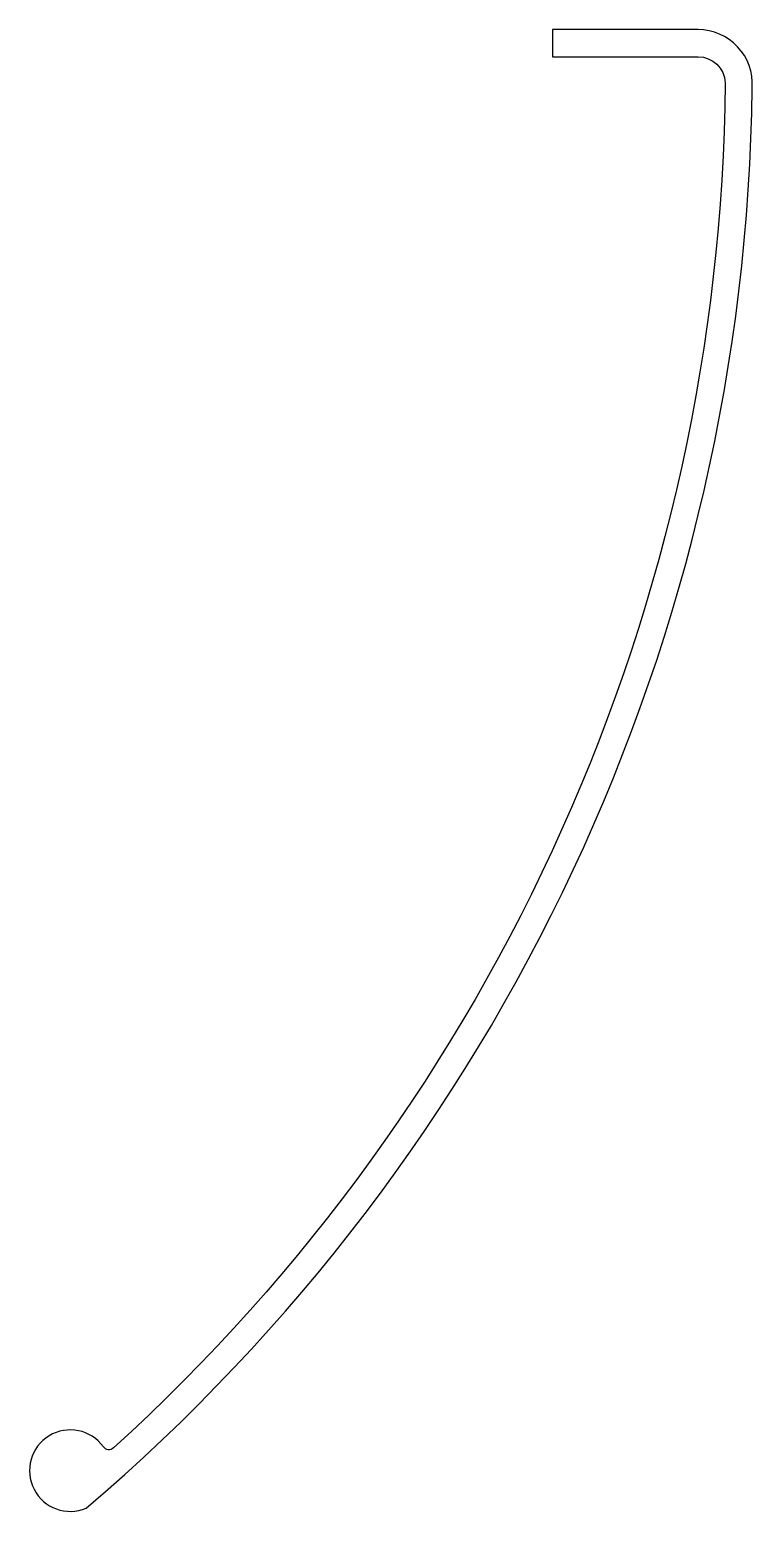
# Model space of a CAD drawing. Extents: x 809 to 862, y -91 to 19.
import ezdxf

# ---------------------------------------------------------------- set-up
doc = ezdxf.new("R2010")
doc.units = 0
doc.header["$LTSCALE"] = 15
doc.layers.get('0').update_dxf_attribs({"linetype": 'CONTINUOUS'})

msp = doc.modelspace()

# ---------------------------------------------------------------- linework, layer by layer
at = {"color": 0, "ltscale": 0.05}
msp.add_lwpolyline([(858.31, 16.56, -0.402393), (860.31, 14.64, -0.208884), (815.26, -85.95, -0.448319), (814.52, -85.87, 2.078159), (813.25, -90.39, 0.216649), (862.3, 14.3, 0.433416), (858.31, 18.56), (847.59, 18.56), (847.59, 16.56)], format="xyb", close=True, dxfattribs=at)

doc.saveas('drawing.dxf')
